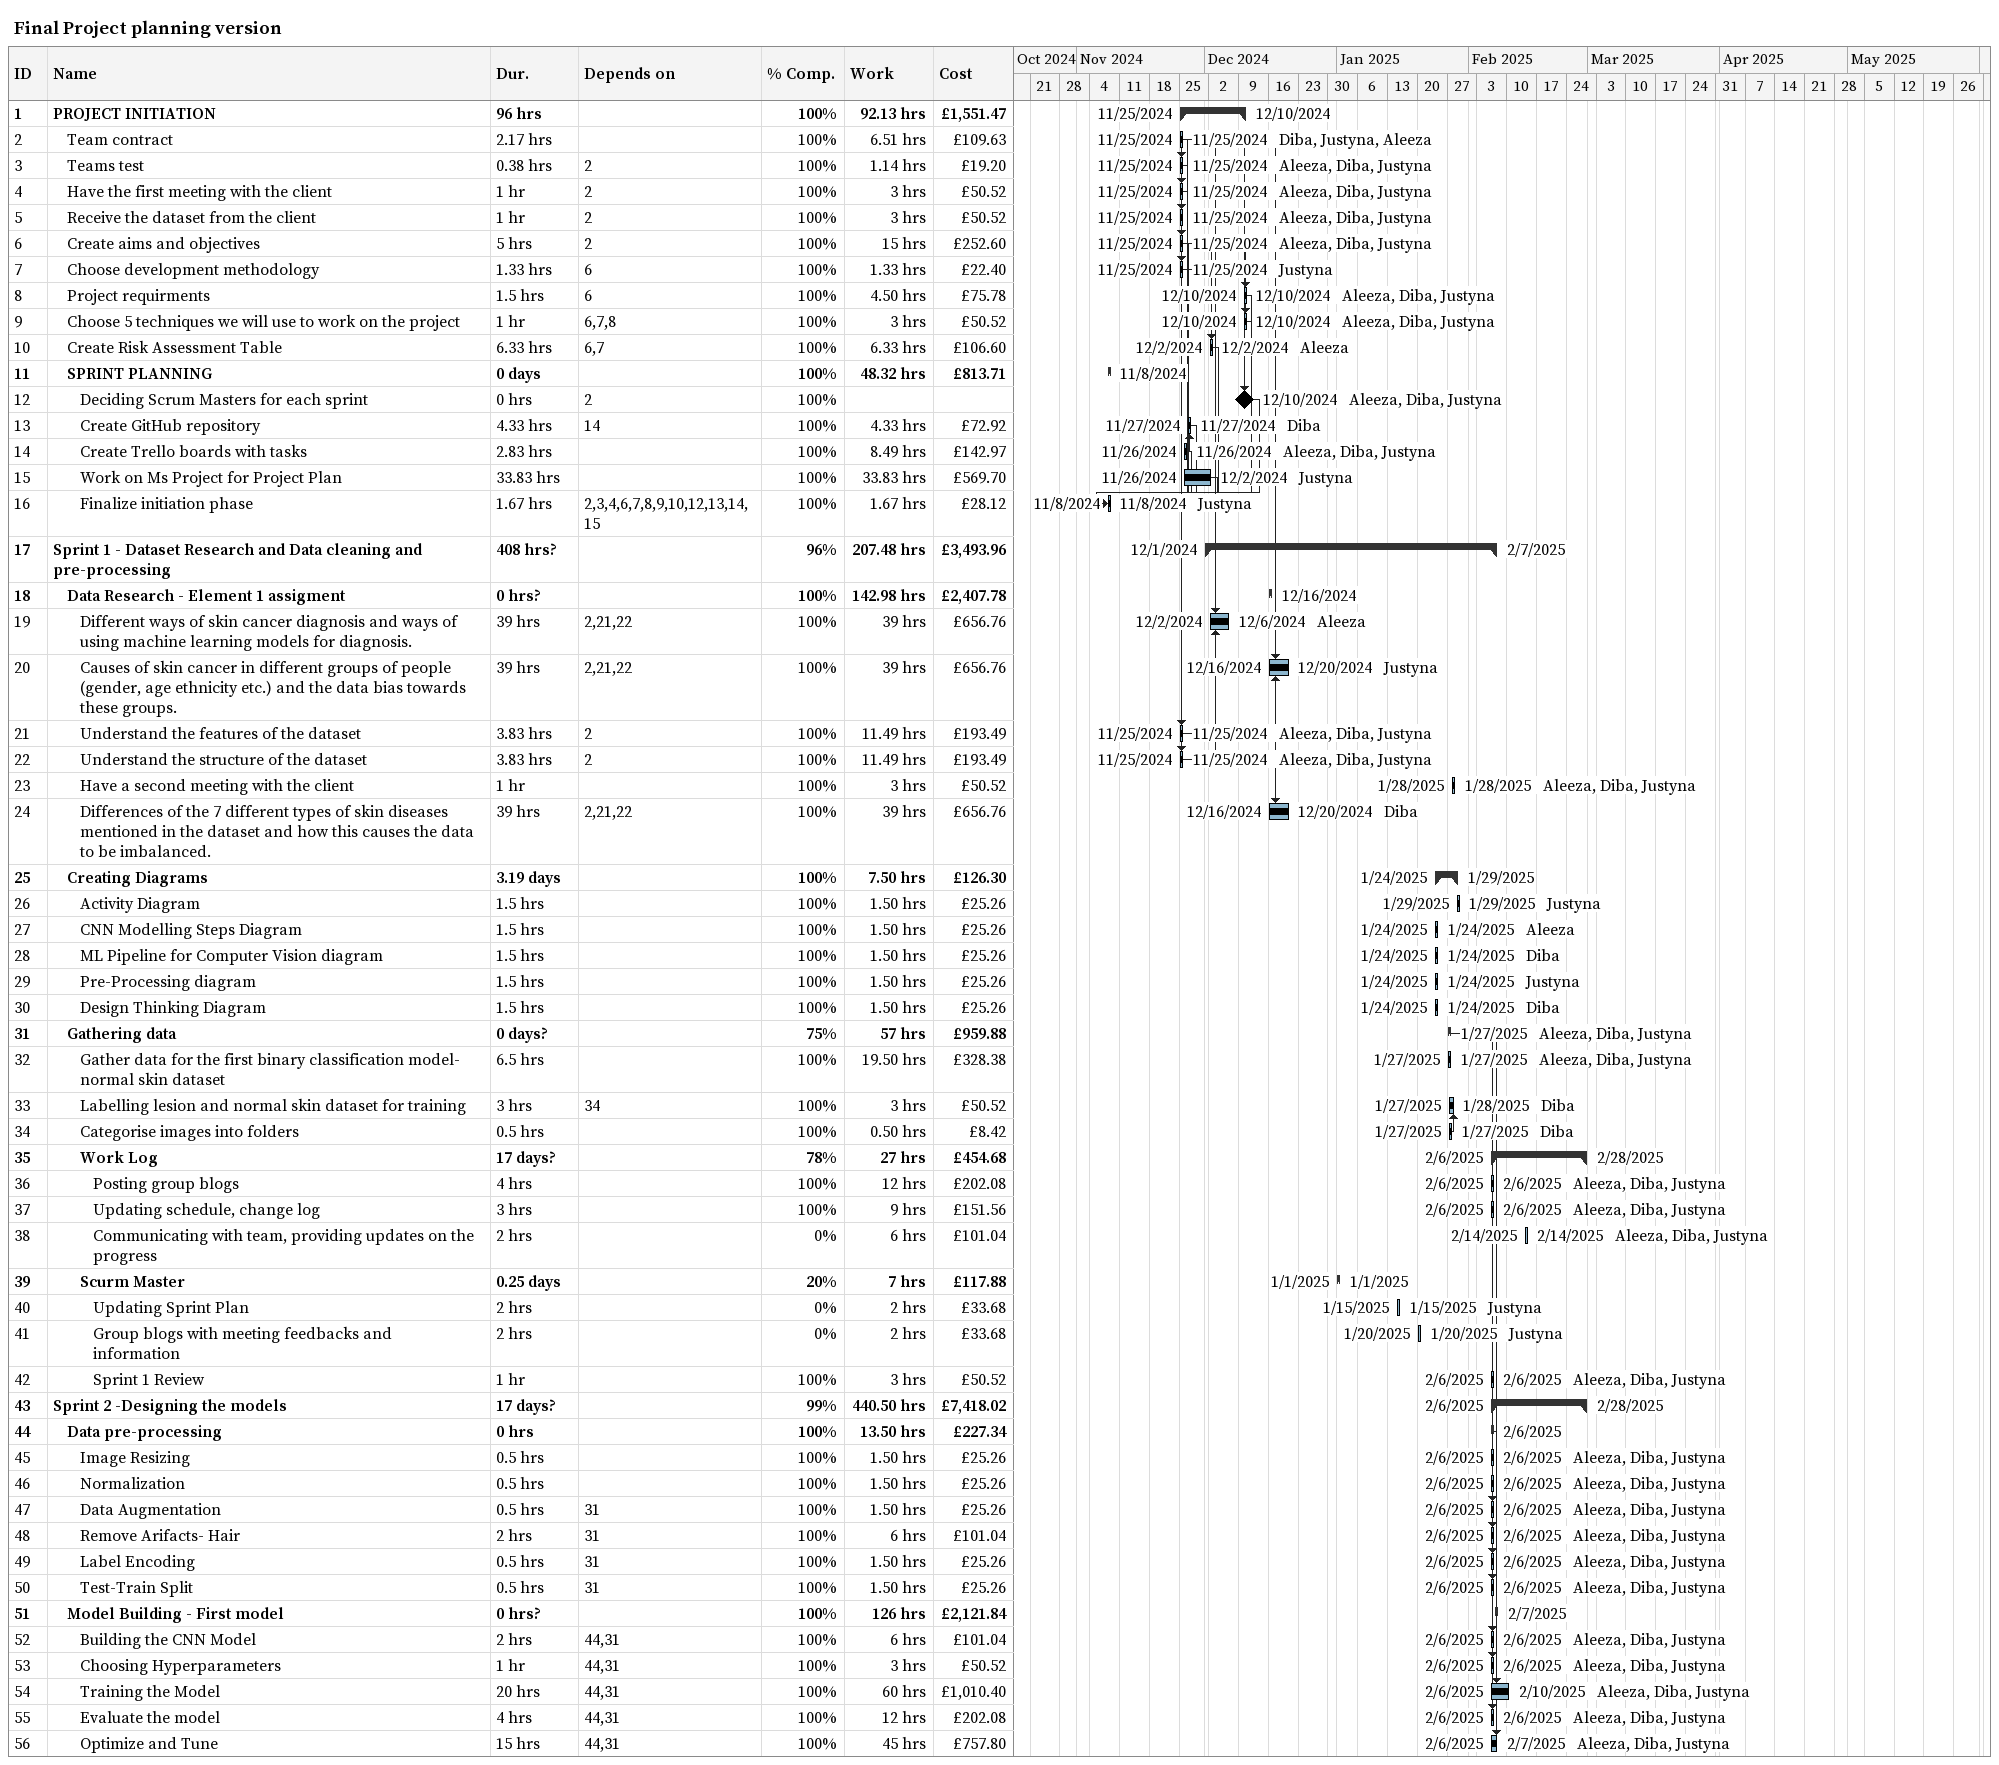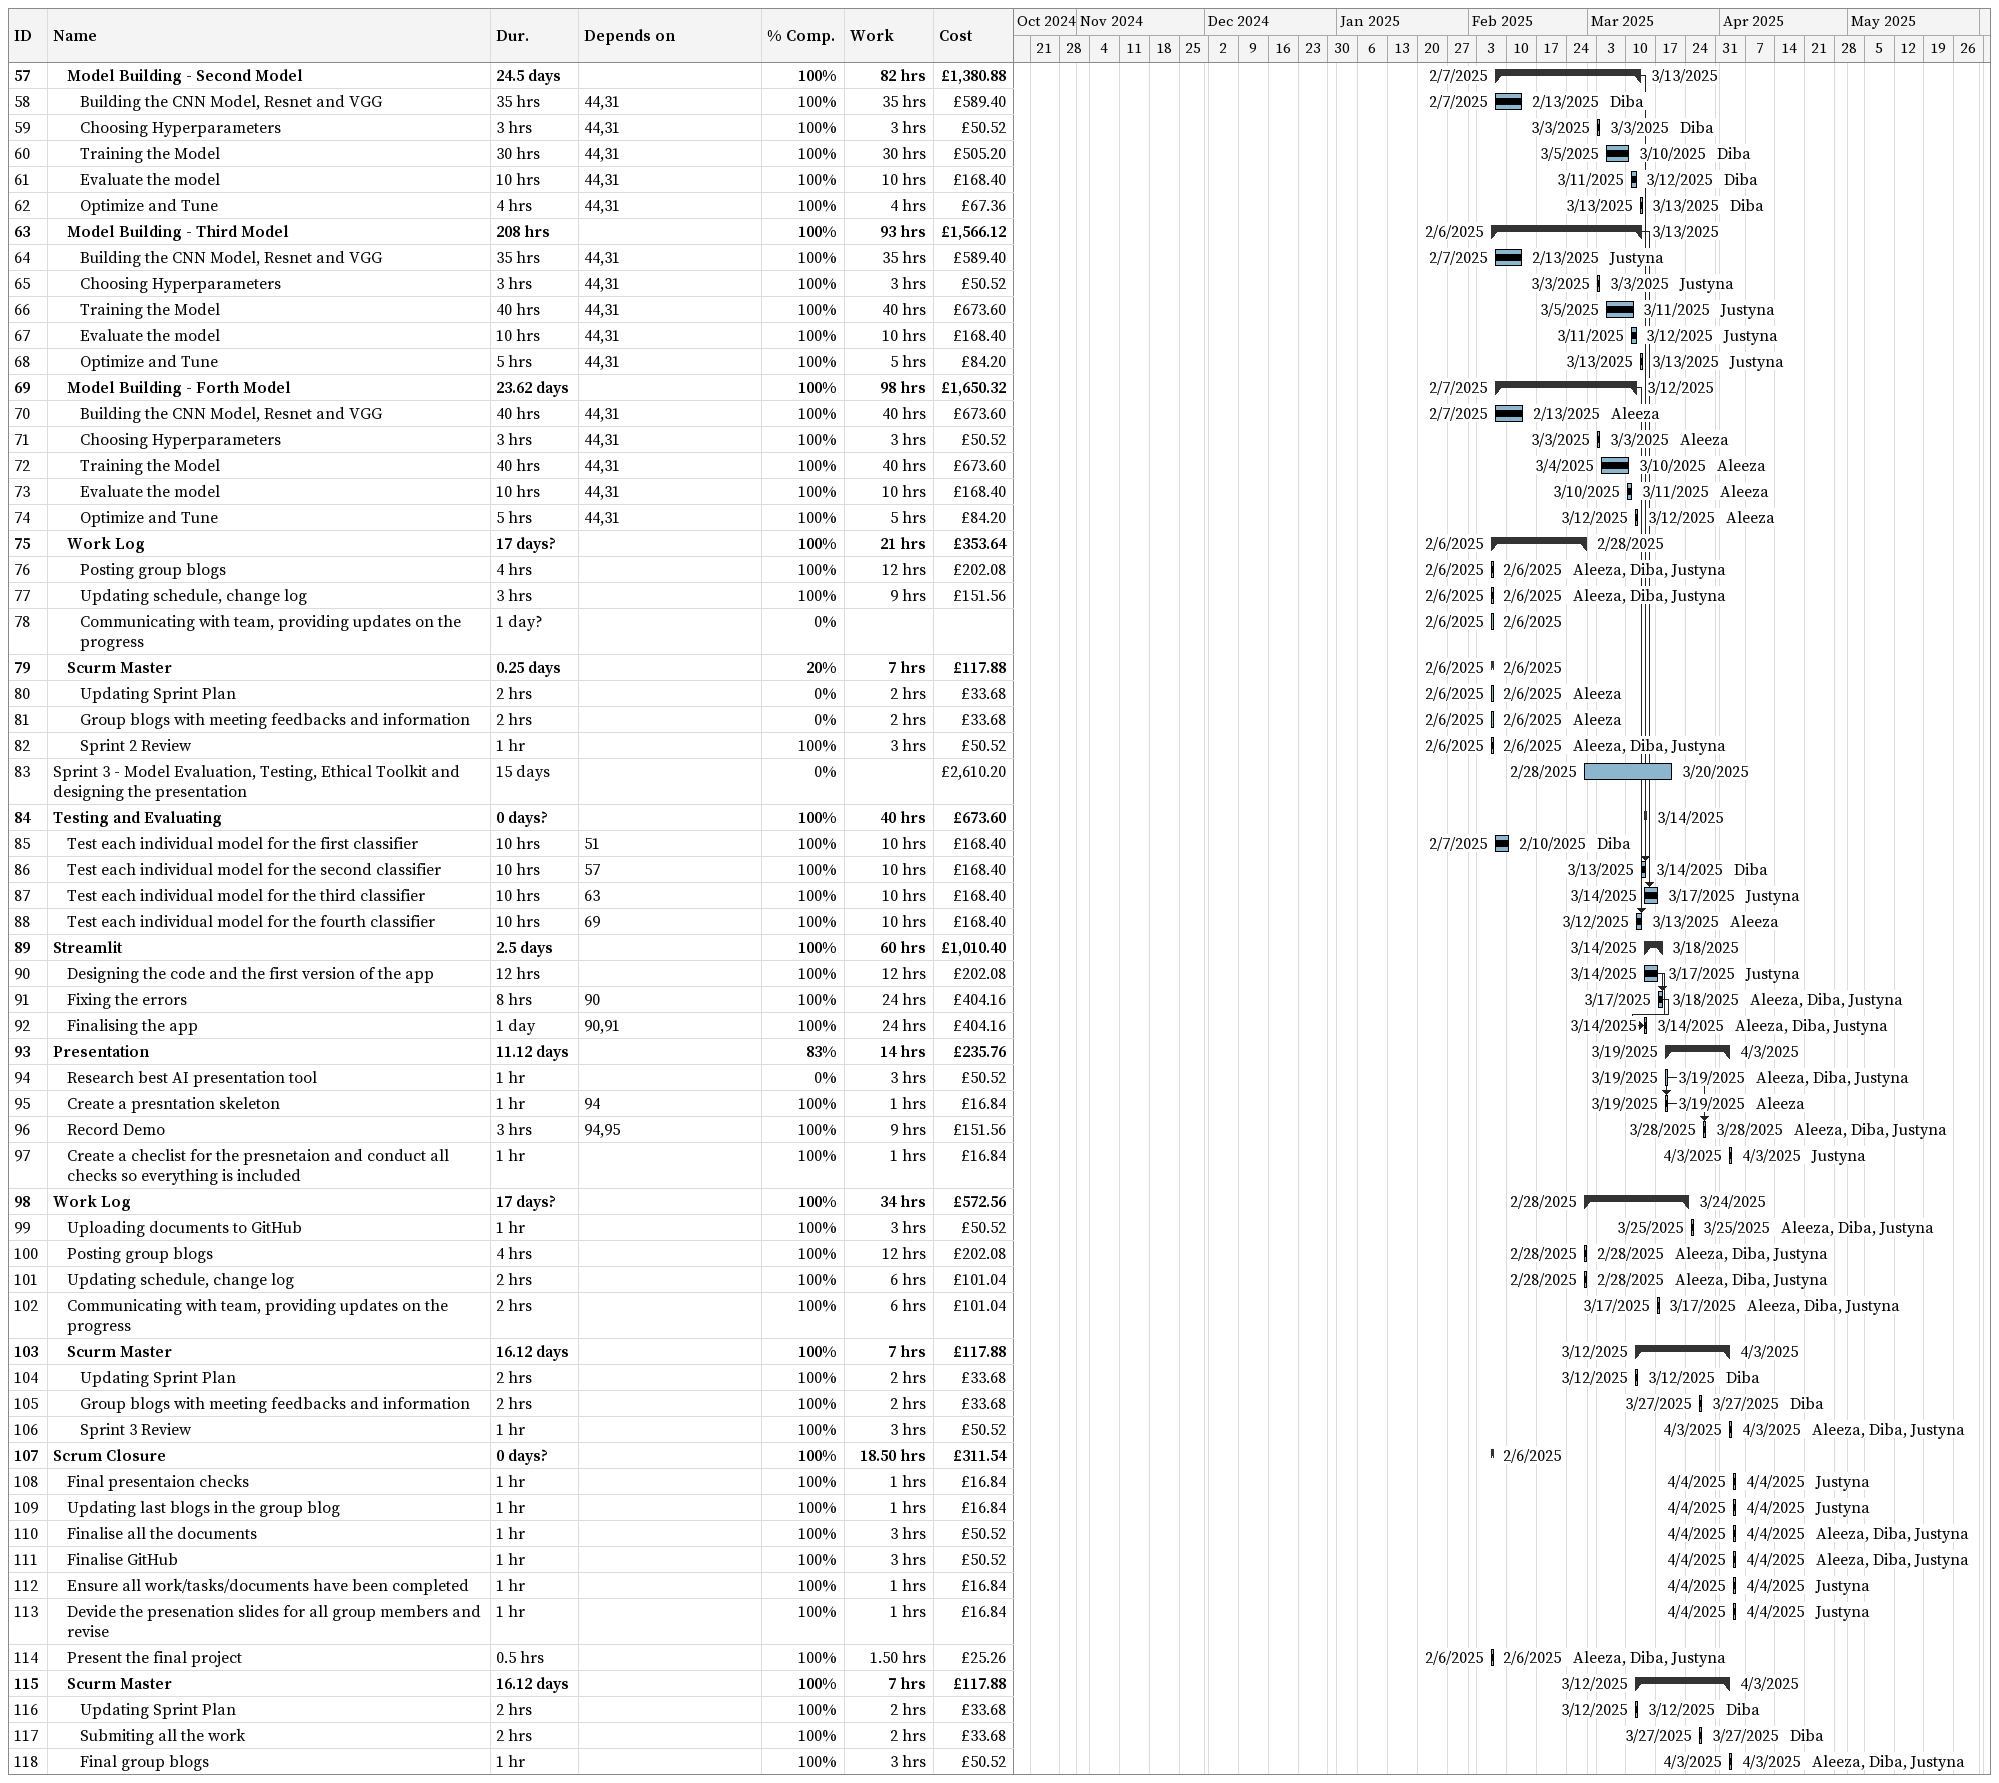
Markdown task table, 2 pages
Final Project planning version

| ID | Level | Task | Duration | Start | Finish | Predecessors | Resources | % complete | Work (h) | Cost (£) |
|---|---|---|---|---|---|---|---|---|---|---|
| 1 | 1 | **PROJECT INITIATION** | 96h | 2024-11-25 | 2024-12-10 |  |  | 100 | 92.13 | 1551.47 |
| 2 | 2 | Team contract | 2.17h | 2024-11-25 | 2024-11-25 |  | Diba, Justyna, Aleeza | 100 | 6.51 | 109.63 |
| 3 | 2 | Teams test | 0.38h | 2024-11-25 | 2024-11-25 | 2 | Aleeza, Diba, Justyna | 100 | 1.14 | 19.20 |
| 4 | 2 | Have the first meeting with the client | 1h | 2024-11-25 | 2024-11-25 | 2 | Aleeza, Diba, Justyna | 100 | 3 | 50.52 |
| 5 | 2 | Receive the dataset from the client | 1h | 2024-11-25 | 2024-11-25 | 2 | Aleeza, Diba, Justyna | 100 | 3 | 50.52 |
| 6 | 2 | Create aims and objectives | 5h | 2024-11-25 | 2024-11-25 | 2 | Aleeza, Diba, Justyna | 100 | 15 | 252.60 |
| 7 | 2 | Choose development methodology | 1.33h | 2024-11-25 | 2024-11-25 | 6 | Justyna | 100 | 1.33 | 22.40 |
| 8 | 2 | Project requirments | 1.5h | 2024-12-10 | 2024-12-10 | 6 | Aleeza, Diba, Justyna | 100 | 4.50 | 75.78 |
| 9 | 2 | Choose 5 techniques we will use to work on the project | 1h | 2024-12-10 | 2024-12-10 | 6, 7, 8 | Aleeza, Diba, Justyna | 100 | 3 | 50.52 |
| 10 | 2 | Create Risk Assessment Table | 6.33h | 2024-12-02 | 2024-12-02 | 6, 7 | Aleeza | 100 | 6.33 | 106.60 |
| 11 | 2 | **SPRINT PLANNING** | 0d | 2024-11-08 | 2024-11-08 |  |  | 100 | 48.32 | 813.71 |
| 12 | 3 | Deciding Scrum Masters for each sprint | 0h | 2024-12-10 | 2024-12-10 | 2 | Aleeza, Diba, Justyna | 100 |  |  |
| 13 | 3 | Create GitHub repository | 4.33h | 2024-11-27 | 2024-11-27 | 14 | Diba | 100 | 4.33 | 72.92 |
| 14 | 3 | Create Trello boards with tasks | 2.83h | 2024-11-26 | 2024-11-26 |  | Aleeza, Diba, Justyna | 100 | 8.49 | 142.97 |
| 15 | 3 | Work on Ms Project for Project Plan | 33.83h | 2024-11-26 | 2024-12-02 |  | Justyna | 100 | 33.83 | 569.70 |
| 16 | 3 | Finalize initiation phase | 1.67h | 2024-11-08 | 2024-11-08 | 2, 3, 4, 6, 7, 8, 9, 10, 12, 13, 14, 15 | Justyna | 100 | 1.67 | 28.12 |
| 17 | 1 | **Sprint 1 - Dataset Research and Data cleaning and pre-processing** | 408h? | 2024-12-01 | 2025-02-07 |  |  | 96 | 207.48 | 3493.96 |
| 18 | 2 | **Data Research - Element 1 assigment** | 0h? | 2024-12-16 | 2024-12-16 |  |  | 100 | 142.98 | 2407.78 |
| 19 | 3 | Different ways of skin cancer diagnosis and ways of using machine learning models for diagnosis. | 39h | 2024-12-02 | 2024-12-06 | 2, 21, 22 | Aleeza | 100 | 39 | 656.76 |
| 20 | 3 | Causes of skin cancer in different groups of people (gender, age ethnicity etc.) and the data bias towards these groups. | 39h | 2024-12-16 | 2024-12-20 | 2, 21, 22 | Justyna | 100 | 39 | 656.76 |
| 21 | 3 | Understand the features of the dataset | 3.83h | 2024-11-25 | 2024-11-25 | 2 | Aleeza, Diba, Justyna | 100 | 11.49 | 193.49 |
| 22 | 3 | Understand the structure of the dataset | 3.83h | 2024-11-25 | 2024-11-25 | 2 | Aleeza, Diba, Justyna | 100 | 11.49 | 193.49 |
| 23 | 3 | Have a second meeting with the client | 1h | 2025-01-28 | 2025-01-28 |  | Aleeza, Diba, Justyna | 100 | 3 | 50.52 |
| 24 | 3 | Differences of the 7 different types of skin diseases mentioned in the dataset and how this causes the data to be imbalanced. | 39h | 2024-12-16 | 2024-12-20 | 2, 21, 22 | Diba | 100 | 39 | 656.76 |
| 25 | 2 | **Creating Diagrams** | 3.19d | 2025-01-24 | 2025-01-29 |  |  | 100 | 7.50 | 126.30 |
| 26 | 3 | Activity Diagram | 1.5h | 2025-01-29 | 2025-01-29 |  | Justyna | 100 | 1.50 | 25.26 |
| 27 | 3 | CNN Modelling Steps Diagram | 1.5h | 2025-01-24 | 2025-01-24 |  | Aleeza | 100 | 1.50 | 25.26 |
| 28 | 3 | ML Pipeline for Computer Vision diagram | 1.5h | 2025-01-24 | 2025-01-24 |  | Diba | 100 | 1.50 | 25.26 |
| 29 | 3 | Pre-Processing diagram | 1.5h | 2025-01-24 | 2025-01-24 |  | Justyna | 100 | 1.50 | 25.26 |
| 30 | 3 | Design Thinking Diagram | 1.5h | 2025-01-24 | 2025-01-24 |  | Diba | 100 | 1.50 | 25.26 |
| 31 | 2 | **Gathering data** | 0d? | 2025-01-27 | 2025-01-27 |  | Aleeza, Diba, Justyna | 75 | 57 | 959.88 |
| 32 | 3 | Gather data for the first binary classification model- normal skin dataset | 6.5h | 2025-01-27 | 2025-01-27 |  | Aleeza, Diba, Justyna | 100 | 19.50 | 328.38 |
| 33 | 3 | Labelling lesion and normal skin dataset for training | 3h | 2025-01-27 | 2025-01-28 | 34 | Diba | 100 | 3 | 50.52 |
| 34 | 3 | Categorise images into folders | 0.5h | 2025-01-27 | 2025-01-27 |  | Diba | 100 | 0.50 | 8.42 |
| 35 | 3 | **Work Log** | 17d? | 2025-02-06 | 2025-02-28 |  |  | 78 | 27 | 454.68 |
| 36 | 4 | Posting group blogs | 4h | 2025-02-06 | 2025-02-06 |  | Aleeza, Diba, Justyna | 100 | 12 | 202.08 |
| 37 | 4 | Updating schedule, change log | 3h | 2025-02-06 | 2025-02-06 |  | Aleeza, Diba, Justyna | 100 | 9 | 151.56 |
| 38 | 4 | Communicating with team, providing updates on the progress | 2h | 2025-02-14 | 2025-02-14 |  | Aleeza, Diba, Justyna | 0 | 6 | 101.04 |
| 39 | 3 | **Scurm Master** | 0.25d | 2025-01-01 | 2025-01-01 |  |  | 20 | 7 | 117.88 |
| 40 | 4 | Updating Sprint Plan | 2h | 2025-01-15 | 2025-01-15 |  | Justyna | 0 | 2 | 33.68 |
| 41 | 4 | Group blogs with meeting feedbacks and information | 2h | 2025-01-20 | 2025-01-20 |  | Justyna | 0 | 2 | 33.68 |
| 42 | 4 | Sprint 1 Review | 1h | 2025-02-06 | 2025-02-06 |  | Aleeza, Diba, Justyna | 100 | 3 | 50.52 |
| 43 | 1 | **Sprint 2 -Designing the models** | 17d? | 2025-02-06 | 2025-02-28 |  |  | 99 | 440.50 | 7418.02 |
| 44 | 2 | **Data pre-processing** | 0h | 2025-02-06 | 2025-02-06 |  |  | 100 | 13.50 | 227.34 |
| 45 | 3 | Image Resizing | 0.5h | 2025-02-06 | 2025-02-06 |  | Aleeza, Diba, Justyna | 100 | 1.50 | 25.26 |
| 46 | 3 | Normalization | 0.5h | 2025-02-06 | 2025-02-06 |  | Aleeza, Diba, Justyna | 100 | 1.50 | 25.26 |
| 47 | 3 | Data Augmentation | 0.5h | 2025-02-06 | 2025-02-06 | 31 | Aleeza, Diba, Justyna | 100 | 1.50 | 25.26 |
| 48 | 3 | Remove Arifacts- Hair | 2h | 2025-02-06 | 2025-02-06 | 31 | Aleeza, Diba, Justyna | 100 | 6 | 101.04 |
| 49 | 3 | Label Encoding | 0.5h | 2025-02-06 | 2025-02-06 | 31 | Aleeza, Diba, Justyna | 100 | 1.50 | 25.26 |
| 50 | 3 | Test-Train Split | 0.5h | 2025-02-06 | 2025-02-06 | 31 | Aleeza, Diba, Justyna | 100 | 1.50 | 25.26 |
| 51 | 2 | **Model Building - First model** | 0h? | 2025-02-07 | 2025-02-07 |  |  | 100 | 126 | 2121.84 |
| 52 | 3 | Building the CNN Model | 2h | 2025-02-06 | 2025-02-06 | 44, 31 | Aleeza, Diba, Justyna | 100 | 6 | 101.04 |
| 53 | 3 | Choosing Hyperparameters | 1h | 2025-02-06 | 2025-02-06 | 44, 31 | Aleeza, Diba, Justyna | 100 | 3 | 50.52 |
| 54 | 3 | Training the Model | 20h | 2025-02-06 | 2025-02-10 | 44, 31 | Aleeza, Diba, Justyna | 100 | 60 | 1010.40 |
| 55 | 3 | Evaluate the model | 4h | 2025-02-06 | 2025-02-06 | 44, 31 | Aleeza, Diba, Justyna | 100 | 12 | 202.08 |
| 56 | 3 | Optimize and Tune | 15h | 2025-02-06 | 2025-02-07 | 44, 31 | Aleeza, Diba, Justyna | 100 | 45 | 757.80 |
| 57 | 2 | **Model Building - Second Model** | 24.5d | 2025-02-07 | 2025-03-13 |  |  | 100 | 82 | 1380.88 |
| 58 | 3 | Building the CNN Model, Resnet and VGG | 35h | 2025-02-07 | 2025-02-13 | 44, 31 | Diba | 100 | 35 | 589.40 |
| 59 | 3 | Choosing Hyperparameters | 3h | 2025-03-03 | 2025-03-03 | 44, 31 | Diba | 100 | 3 | 50.52 |
| 60 | 3 | Training the Model | 30h | 2025-03-05 | 2025-03-10 | 44, 31 | Diba | 100 | 30 | 505.20 |
| 61 | 3 | Evaluate the model | 10h | 2025-03-11 | 2025-03-12 | 44, 31 | Diba | 100 | 10 | 168.40 |
| 62 | 3 | Optimize and Tune | 4h | 2025-03-13 | 2025-03-13 | 44, 31 | Diba | 100 | 4 | 67.36 |
| 63 | 2 | **Model Building - Third Model** | 208h | 2025-02-06 | 2025-03-13 |  |  | 100 | 93 | 1566.12 |
| 64 | 3 | Building the CNN Model, Resnet and VGG | 35h | 2025-02-07 | 2025-02-13 | 44, 31 | Justyna | 100 | 35 | 589.40 |
| 65 | 3 | Choosing Hyperparameters | 3h | 2025-03-03 | 2025-03-03 | 44, 31 | Justyna | 100 | 3 | 50.52 |
| 66 | 3 | Training the Model | 40h | 2025-03-05 | 2025-03-11 | 44, 31 | Justyna | 100 | 40 | 673.60 |
| 67 | 3 | Evaluate the model | 10h | 2025-03-11 | 2025-03-12 | 44, 31 | Justyna | 100 | 10 | 168.40 |
| 68 | 3 | Optimize and Tune | 5h | 2025-03-13 | 2025-03-13 | 44, 31 | Justyna | 100 | 5 | 84.20 |
| 69 | 2 | **Model Building - Forth Model** | 23.62d | 2025-02-07 | 2025-03-12 |  |  | 100 | 98 | 1650.32 |
| 70 | 3 | Building the CNN Model, Resnet and VGG | 40h | 2025-02-07 | 2025-02-13 | 44, 31 | Aleeza | 100 | 40 | 673.60 |
| 71 | 3 | Choosing Hyperparameters | 3h | 2025-03-03 | 2025-03-03 | 44, 31 | Aleeza | 100 | 3 | 50.52 |
| 72 | 3 | Training the Model | 40h | 2025-03-04 | 2025-03-10 | 44, 31 | Aleeza | 100 | 40 | 673.60 |
| 73 | 3 | Evaluate the model | 10h | 2025-03-10 | 2025-03-11 | 44, 31 | Aleeza | 100 | 10 | 168.40 |
| 74 | 3 | Optimize and Tune | 5h | 2025-03-12 | 2025-03-12 | 44, 31 | Aleeza | 100 | 5 | 84.20 |
| 75 | 2 | **Work Log** | 17d? | 2025-02-06 | 2025-02-28 |  |  | 100 | 21 | 353.64 |
| 76 | 3 | Posting group blogs | 4h | 2025-02-06 | 2025-02-06 |  | Aleeza, Diba, Justyna | 100 | 12 | 202.08 |
| 77 | 3 | Updating schedule, change log | 3h | 2025-02-06 | 2025-02-06 |  | Aleeza, Diba, Justyna | 100 | 9 | 151.56 |
| 78 | 3 | Communicating with team, providing updates on the progress | 1d? | 2025-02-06 | 2025-02-06 |  |  | 0 |  |  |
| 79 | 2 | **Scurm Master** | 0.25d | 2025-02-06 | 2025-02-06 |  |  | 20 | 7 | 117.88 |
| 80 | 3 | Updating Sprint Plan | 2h | 2025-02-06 | 2025-02-06 |  | Aleeza | 0 | 2 | 33.68 |
| 81 | 3 | Group blogs with meeting feedbacks and information | 2h | 2025-02-06 | 2025-02-06 |  | Aleeza | 0 | 2 | 33.68 |
| 82 | 3 | Sprint 2 Review | 1h | 2025-02-06 | 2025-02-06 |  | Aleeza, Diba, Justyna | 100 | 3 | 50.52 |
| 83 | 1 | Sprint 3 - Model Evaluation, Testing, Ethical Toolkit and designing the presentation | 15d | 2025-02-28 | 2025-03-20 |  |  | 0 |  | 2610.20 |
| 84 | 1 | **Testing and Evaluating** | 0d? | 2025-03-14 | 2025-03-14 |  |  | 100 | 40 | 673.60 |
| 85 | 2 | Test each individual model for the first classifier | 10h | 2025-02-07 | 2025-02-10 | 51 | Diba | 100 | 10 | 168.40 |
| 86 | 2 | Test each individual model for the second classifier | 10h | 2025-03-13 | 2025-03-14 | 57 | Diba | 100 | 10 | 168.40 |
| 87 | 2 | Test each individual model for the third classifier | 10h | 2025-03-14 | 2025-03-17 | 63 | Justyna | 100 | 10 | 168.40 |
| 88 | 2 | Test each individual model for the fourth classifier | 10h | 2025-03-12 | 2025-03-13 | 69 | Aleeza | 100 | 10 | 168.40 |
| 89 | 1 | **Streamlit** | 2.5d | 2025-03-14 | 2025-03-18 |  |  | 100 | 60 | 1010.40 |
| 90 | 2 | Designing the code and the first version of the app | 12h | 2025-03-14 | 2025-03-17 |  | Justyna | 100 | 12 | 202.08 |
| 91 | 2 | Fixing the errors | 8h | 2025-03-17 | 2025-03-18 | 90 | Aleeza, Diba, Justyna | 100 | 24 | 404.16 |
| 92 | 2 | Finalising the app | 1d | 2025-03-14 | 2025-03-14 | 90, 91 | Aleeza, Diba, Justyna | 100 | 24 | 404.16 |
| 93 | 1 | **Presentation** | 11.12d | 2025-03-19 | 2025-04-03 |  |  | 83 | 14 | 235.76 |
| 94 | 2 | Research best AI presentation tool | 1h | 2025-03-19 | 2025-03-19 |  | Aleeza, Diba, Justyna | 0 | 3 | 50.52 |
| 95 | 2 | Create a presntation skeleton | 1h | 2025-03-19 | 2025-03-19 | 94 | Aleeza | 100 | 1 | 16.84 |
| 96 | 2 | Record Demo | 3h | 2025-03-28 | 2025-03-28 | 94, 95 | Aleeza, Diba, Justyna | 100 | 9 | 151.56 |
| 97 | 2 | Create a checlist for the presnetaion and conduct all checks so everything is included | 1h | 2025-04-03 | 2025-04-03 |  | Justyna | 100 | 1 | 16.84 |
| 98 | 1 | **Work Log** | 17d? | 2025-02-28 | 2025-03-24 |  |  | 100 | 34 | 572.56 |
| 99 | 2 | Uploading documents to GitHub | 1h | 2025-03-25 | 2025-03-25 |  | Aleeza, Diba, Justyna | 100 | 3 | 50.52 |
| 100 | 2 | Posting group blogs | 4h | 2025-02-28 | 2025-02-28 |  | Aleeza, Diba, Justyna | 100 | 12 | 202.08 |
| 101 | 2 | Updating schedule, change log | 2h | 2025-02-28 | 2025-02-28 |  | Aleeza, Diba, Justyna | 100 | 6 | 101.04 |
| 102 | 2 | Communicating with team, providing updates on the progress | 2h | 2025-03-17 | 2025-03-17 |  | Aleeza, Diba, Justyna | 100 | 6 | 101.04 |
| 103 | 2 | **Scurm Master** | 16.12d | 2025-03-12 | 2025-04-03 |  |  | 100 | 7 | 117.88 |
| 104 | 3 | Updating Sprint Plan | 2h | 2025-03-12 | 2025-03-12 |  | Diba | 100 | 2 | 33.68 |
| 105 | 3 | Group blogs with meeting feedbacks and information | 2h | 2025-03-27 | 2025-03-27 |  | Diba | 100 | 2 | 33.68 |
| 106 | 3 | Sprint 3 Review | 1h | 2025-04-03 | 2025-04-03 |  | Aleeza, Diba, Justyna | 100 | 3 | 50.52 |
| 107 | 1 | **Scrum Closure** | 0d? | 2025-02-06 | 2025-02-06 |  |  | 100 | 18.50 | 311.54 |
| 108 | 2 | Final presentaion checks | 1h | 2025-04-04 | 2025-04-04 |  | Justyna | 100 | 1 | 16.84 |
| 109 | 2 | Updating last blogs in the group blog | 1h | 2025-04-04 | 2025-04-04 |  | Justyna | 100 | 1 | 16.84 |
| 110 | 2 | Finalise all the documents | 1h | 2025-04-04 | 2025-04-04 |  | Aleeza, Diba, Justyna | 100 | 3 | 50.52 |
| 111 | 2 | Finalise GitHub | 1h | 2025-04-04 | 2025-04-04 |  | Aleeza, Diba, Justyna | 100 | 3 | 50.52 |
| 112 | 2 | Ensure all work/tasks/documents have been completed | 1h | 2025-04-04 | 2025-04-04 |  | Justyna | 100 | 1 | 16.84 |
| 113 | 2 | Devide the presenation slides for all group members and revise | 1h | 2025-04-04 | 2025-04-04 |  | Justyna | 100 | 1 | 16.84 |
| 114 | 2 | Present the final project | 0.5h | 2025-02-06 | 2025-02-06 |  | Aleeza, Diba, Justyna | 100 | 1.50 | 25.26 |
| 115 | 2 | **Scurm Master** | 16.12d | 2025-03-12 | 2025-04-03 |  |  | 100 | 7 | 117.88 |
| 116 | 3 | Updating Sprint Plan | 2h | 2025-03-12 | 2025-03-12 |  | Diba | 100 | 2 | 33.68 |
| 117 | 3 | Submiting all the work | 2h | 2025-03-27 | 2025-03-27 |  | Diba | 100 | 2 | 33.68 |
| 118 | 3 | Final group blogs | 1h | 2025-04-03 | 2025-04-03 |  | Aleeza, Diba, Justyna | 100 | 3 | 50.52 |
